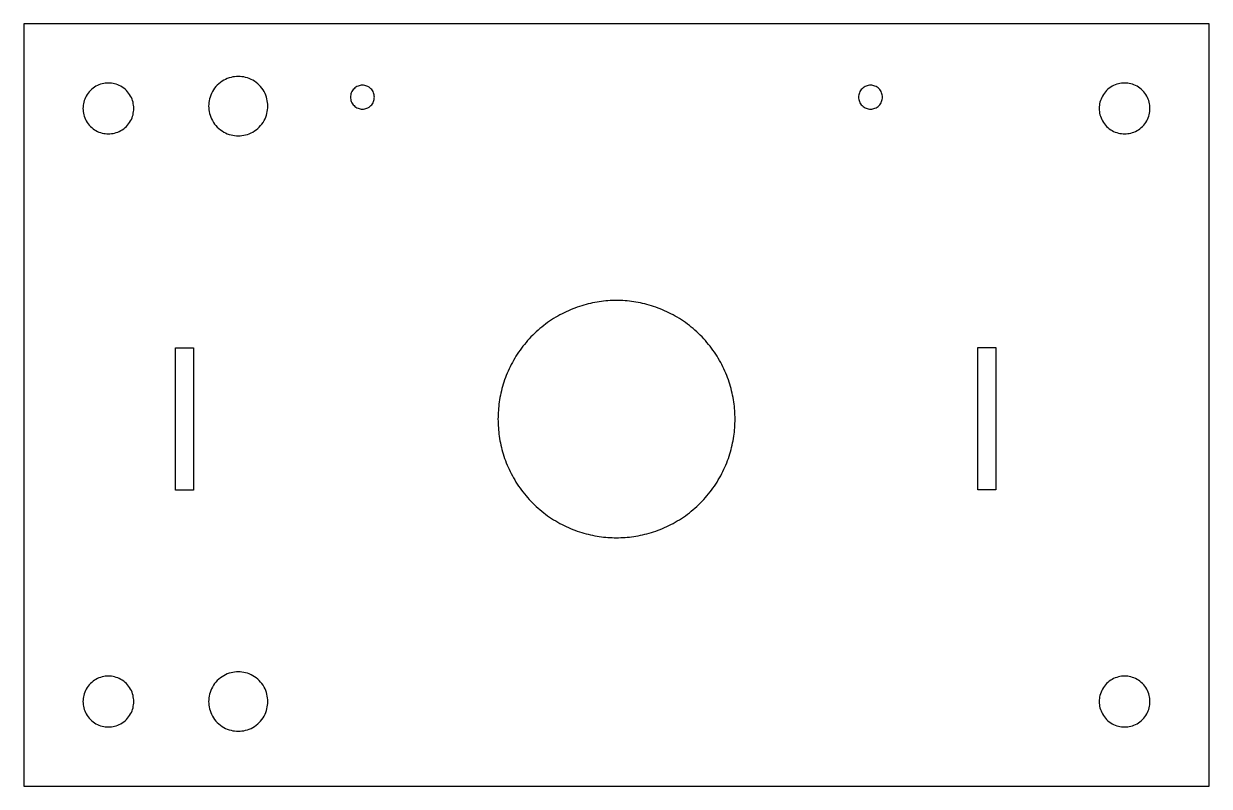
# Model space of a CAD drawing. Header units: millimetres. Extents: x 150 to 360, y 211 to 346.
import ezdxf

# ---------------------------------------------------------------- set-up
doc = ezdxf.new("R2010")
doc.units = ezdxf.units.MM

msp = doc.modelspace()

# ---------------------------------------------------------------- linework, layer by layer
at = {"color": 7, "linetype": 'Continuous', "lineweight": 25}
for p, q in [((149.58, 345.97), (149.58, 210.97)), ((359.58, 345.97), (149.58, 345.97)), ((359.58, 210.97), (359.58, 345.97)), ((176.48, 288.57), (179.68, 288.57)), ((176.48, 263.37), (176.48, 288.57)), ((179.68, 288.57), (179.68, 263.37)), ((318.58, 288.67), (321.78, 288.67)), ((318.58, 263.47), (318.58, 288.67)), ((321.78, 288.67), (321.78, 263.47)), ((179.68, 263.37), (176.48, 263.37)), ((321.78, 263.47), (318.58, 263.47)), ((149.58, 210.97), (359.58, 210.97))]:
    msp.add_line(p, q, dxfattribs=at)
for points, knots in [([(192.83, 331.38), (192.8, 330.95), (192.74, 330.05), (192.21, 328.77), (191.35, 327.62), (190.2, 326.75), (188.91, 326.24), (187.58, 326.08), (186.26, 326.24), (184.97, 326.75), (183.83, 327.62), (182.96, 328.77), (182.45, 330.05), (182.28, 331.38), (182.45, 332.7), (182.96, 333.99), (183.83, 335.14), (184.97, 336.01), (186.26, 336.52), (187.58, 336.68), (188.91, 336.52), (190.2, 336.01), (191.35, 335.14), (192.21, 333.99), (192.74, 332.7), (192.8, 331.81), (192.83, 331.38)], [0, 0, 0, 0, 0.039252, 0.081338, 0.125, 0.168662, 0.210748, 0.25, 0.289252, 0.331338, 0.375, 0.418662, 0.460748, 0.5, 0.539252, 0.581338, 0.625, 0.668662, 0.710748, 0.75, 0.789252, 0.831338, 0.875, 0.918662, 0.960748, 1, 1, 1, 1]), ([(169.08, 330.97), (169.06, 330.6), (169, 329.83), (168.55, 328.73), (167.81, 327.75), (166.82, 327.01), (165.72, 326.57), (164.58, 326.43), (163.45, 326.57), (162.34, 327.01), (161.36, 327.75), (160.62, 328.73), (160.18, 329.83), (160.04, 330.97), (160.18, 332.11), (160.62, 333.21), (161.36, 334.19), (162.34, 334.94), (163.45, 335.38), (164.58, 335.52), (165.72, 335.38), (166.82, 334.94), (167.81, 334.19), (168.55, 333.21), (169, 332.11), (169.06, 331.34), (169.08, 330.97)], [0, 0, 0, 0, 0.039252, 0.081339, 0.125, 0.168662, 0.210748, 0.25, 0.289252, 0.331338, 0.375, 0.418662, 0.460748, 0.5, 0.539252, 0.581338, 0.625, 0.668662, 0.710748, 0.75, 0.789252, 0.831338, 0.875, 0.918662, 0.960748, 1, 1, 1, 1]), ([(211.7, 332.97), (211.67, 332.7), (211.61, 332.15), (211.12, 331.43), (210.41, 330.96), (209.58, 330.8), (208.77, 330.96), (208.05, 331.43), (207.57, 332.15), (207.42, 332.97), (207.57, 333.79), (208.05, 334.51), (208.77, 334.98), (209.58, 335.14), (210.41, 334.98), (211.12, 334.51), (211.61, 333.79), (211.67, 333.24), (211.7, 332.97)], [0, 0, 0, 0, 0.060027, 0.125, 0.189973, 0.25, 0.310027, 0.375, 0.439973, 0.5, 0.560027, 0.625, 0.689972, 0.75, 0.810027, 0.874999, 0.939973, 1, 1, 1, 1]), ([(301.7, 332.97), (301.67, 332.7), (301.61, 332.15), (301.12, 331.43), (300.41, 330.96), (299.58, 330.8), (298.77, 330.96), (298.05, 331.43), (297.57, 332.15), (297.42, 332.97), (297.57, 333.79), (298.05, 334.51), (298.77, 334.98), (299.58, 335.14), (300.41, 334.98), (301.12, 334.51), (301.61, 333.79), (301.67, 333.24), (301.7, 332.97)], [0, 0, 0, 0, 0.060027, 0.125, 0.189973, 0.25, 0.310027, 0.375, 0.439973, 0.5, 0.560027, 0.625, 0.689973, 0.75, 0.810027, 0.875, 0.939973, 1, 1, 1, 1]), ([(349.08, 330.97), (349.06, 330.6), (349, 329.83), (348.55, 328.73), (347.81, 327.75), (346.82, 327.01), (345.72, 326.57), (344.58, 326.43), (343.45, 326.57), (342.34, 327.01), (341.36, 327.75), (340.62, 328.73), (340.18, 329.83), (340.04, 330.97), (340.18, 332.11), (340.62, 333.21), (341.36, 334.19), (342.34, 334.94), (343.45, 335.38), (344.58, 335.52), (345.72, 335.38), (346.82, 334.94), (347.81, 334.19), (348.55, 333.21), (349, 332.11), (349.06, 331.34), (349.08, 330.97)], [0, 0, 0, 0, 0.039252, 0.081338, 0.125, 0.168662, 0.210748, 0.25, 0.289252, 0.331338, 0.375, 0.418662, 0.460748, 0.5, 0.539252, 0.581338, 0.625, 0.668662, 0.710748, 0.75, 0.789252, 0.831338, 0.875, 0.918662, 0.960748, 1, 1, 1, 1]), ([(233.58, 275.97), (233.63, 276.99), (233.72, 279.08), (234.45, 282.21), (235.67, 285.3), (237.43, 288.24), (239.67, 290.89), (242.31, 293.13), (245.25, 294.88), (248.35, 296.11), (251.48, 296.82), (254.58, 297.05), (257.69, 296.82), (260.82, 296.11), (263.92, 294.88), (266.86, 293.13), (269.5, 290.89), (271.74, 288.24), (273.5, 285.3), (274.73, 282.21), (275.43, 279.08), (275.66, 275.97), (275.43, 272.87), (274.73, 269.74), (273.5, 266.64), (271.74, 263.7), (269.5, 261.05), (266.86, 258.81), (263.92, 257.06), (260.82, 255.83), (257.69, 255.12), (254.58, 254.9), (251.48, 255.12), (248.35, 255.83), (245.25, 257.06), (242.31, 258.81), (239.67, 261.05), (237.43, 263.7), (235.67, 266.64), (234.45, 269.74), (233.72, 272.87), (233.63, 274.95), (233.58, 275.97)], [0, 0, 0, 0, 0.02315, 0.047467, 0.07274, 0.098693, 0.125, 0.151307, 0.17726, 0.202533, 0.22685, 0.25, 0.27315, 0.297467, 0.32274, 0.348693, 0.375, 0.401307, 0.42726, 0.452533, 0.47685, 0.5, 0.52315, 0.547467, 0.57274, 0.598693, 0.625, 0.651307, 0.67726, 0.702533, 0.72685, 0.75, 0.77315, 0.797467, 0.82274, 0.848693, 0.875, 0.901307, 0.92726, 0.952533, 0.97685, 1, 1, 1, 1]), ([(192.83, 225.97), (192.8, 225.54), (192.74, 224.65), (192.21, 223.36), (191.35, 222.21), (190.2, 221.34), (188.91, 220.83), (187.58, 220.67), (186.26, 220.83), (184.97, 221.34), (183.83, 222.21), (182.96, 223.36), (182.45, 224.65), (182.28, 225.97), (182.45, 227.3), (182.96, 228.58), (183.83, 229.73), (184.97, 230.6), (186.26, 231.11), (187.58, 231.27), (188.91, 231.11), (190.2, 230.6), (191.35, 229.73), (192.21, 228.58), (192.74, 227.3), (192.8, 226.4), (192.83, 225.97)], [0, 0, 0, 0, 0.039252, 0.081338, 0.125, 0.168662, 0.210748, 0.25, 0.289252, 0.331339, 0.375, 0.418662, 0.460749, 0.5, 0.539252, 0.581338, 0.625, 0.668662, 0.710748, 0.75, 0.789252, 0.831338, 0.875, 0.918662, 0.960749, 1, 1, 1, 1]), ([(169.08, 225.97), (169.06, 225.6), (169, 224.83), (168.55, 223.73), (167.81, 222.75), (166.82, 222.01), (165.72, 221.57), (164.58, 221.43), (163.45, 221.57), (162.34, 222.01), (161.36, 222.75), (160.62, 223.73), (160.18, 224.83), (160.04, 225.97), (160.18, 227.11), (160.62, 228.21), (161.36, 229.19), (162.34, 229.94), (163.45, 230.38), (164.58, 230.52), (165.72, 230.38), (166.82, 229.94), (167.81, 229.19), (168.55, 228.21), (169, 227.11), (169.06, 226.34), (169.08, 225.97)], [0, 0, 0, 0, 0.039252, 0.081339, 0.125001, 0.168662, 0.210748, 0.25, 0.289252, 0.331338, 0.375, 0.418662, 0.460748, 0.500001, 0.539252, 0.581338, 0.625, 0.668662, 0.710749, 0.75, 0.789252, 0.831339, 0.875, 0.918662, 0.960748, 1, 1, 1, 1]), ([(349.08, 225.97), (349.06, 225.6), (349, 224.83), (348.55, 223.73), (347.81, 222.75), (346.82, 222.01), (345.72, 221.57), (344.58, 221.43), (343.45, 221.57), (342.34, 222.01), (341.36, 222.75), (340.62, 223.73), (340.18, 224.83), (340.04, 225.97), (340.18, 227.11), (340.62, 228.21), (341.36, 229.19), (342.34, 229.94), (343.45, 230.38), (344.58, 230.52), (345.72, 230.38), (346.82, 229.94), (347.81, 229.19), (348.55, 228.21), (349, 227.11), (349.06, 226.34), (349.08, 225.97)], [0, 0, 0, 0, 0.039252, 0.081338, 0.125, 0.168662, 0.210749, 0.25, 0.289252, 0.331339, 0.375, 0.418662, 0.460748, 0.500001, 0.539252, 0.581339, 0.625, 0.668662, 0.710749, 0.75, 0.789252, 0.831339, 0.875, 0.918662, 0.960748, 1, 1, 1, 1])]:
    msp.add_open_spline(points, degree=3, knots=knots, dxfattribs=at)

doc.saveas('drawing.dxf')
